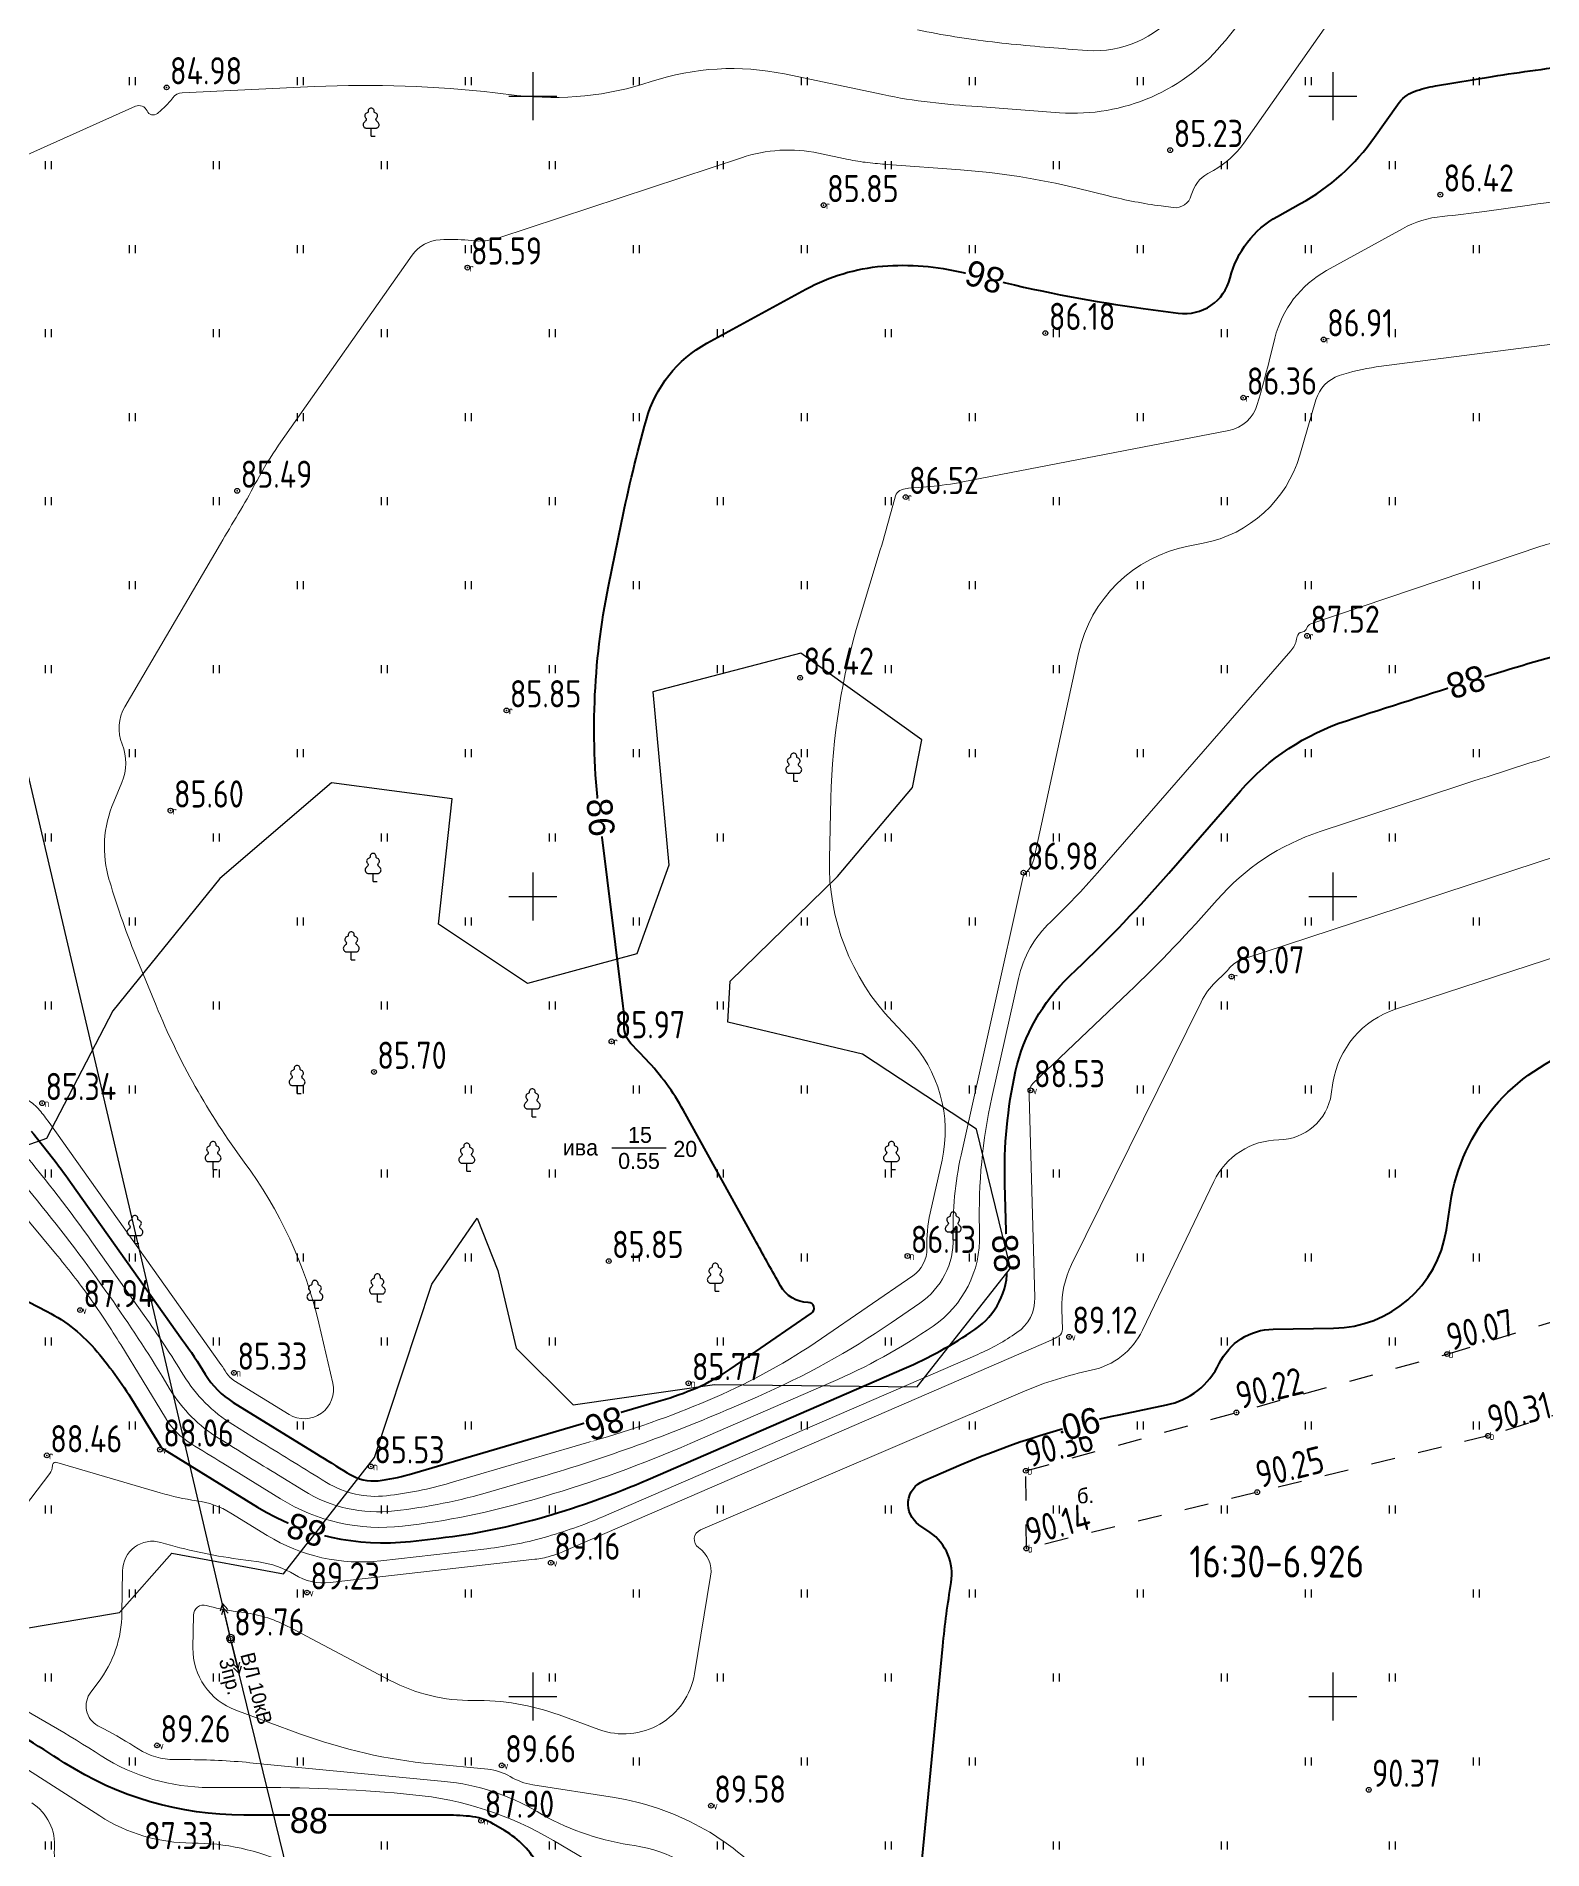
# Model space of a CAD drawing. Header units: metres. Extents: x 2284092 to 2335310, y 454860 to 483236.
# Drawn here: x 2284719 to 2284813.1, y 455290.4 to 455403.7 of the extents above; entities that cross this region are included whole.
import ezdxf
from ezdxf.enums import TextEntityAlignment as Align

# ---------------------------------------------------------------- set-up
doc = ezdxf.new("R2010")
doc.units = ezdxf.units.M
doc.header["$PDMODE"] = 32
doc.header["$PDSIZE"] = 0.3
doc.linetypes.add('ЛИНИЯ_1.5-1.5', pattern=[3, 1.5, -1.5])
doc.linetypes.add('ЛЭП ВН', pattern=[0.002, 0.001, 0.001])
for name, color, linetype in [('0 @ 0.5', 7, 'Continuous'), ('Eg.14_Ограждения', 7, 'Continuous'), ('Eg.14_Ограждения1', 7, 'Continuous'), ('LABELS', 254, 'Continuous'), ('P', 94, 'Continuous'), ('Pr', 7, 'Continuous'), ('T', 7, 'Continuous'), ('КОД', 7, 'Continuous')]:
    doc.layers.add(name, color=color, linetype=linetype)
doc.styles.add('pragmai.shx2', font='pragmai.shx', dxfattribs={"height": 1.6})
doc.styles.get("Standard").update_dxf_attribs({"font": 'eskdu.shx'})
doc.styles.add('БСАМ курсив малоконтрасный (Бм-431)', font='bm431.ttf')
doc.styles.add('Древний курсив (Д-431)', font='d431.ttf')
doc.styles.add('Рубленый (Р-131)', font='p131.ttf')
doc.linetypes.add('КОНТУР', pattern='A,0,-0.5,[133,ltypeshp.shx,S=0.05,R=0,X=-0.5,Y=0],-0.5', length=1)
doc.linetypes.add('ЛИНИЯ_СВЯЗИ', pattern='A,4.5,[133,ltypeshp.shx,S=0.2,R=0,X=-0.2,Y=0],1e-05,[133,ltypeshp.shx,S=0.15,R=0,X=-0.15,Y=0],1e-05,[133,ltypeshp.shx,S=0.1,R=0,X=-0.1,Y=0],1e-05,[133,ltypeshp.shx,S=0.05,R=0,X=-0.05,Y=0],4.5,-2', length=11.00003)

# ---------------------------------------------------------------- blocks, each defined once
blk = doc.blocks.new('ЛЭП ВН')
at = {"color": 0, "linetype": 'Continuous'}
for p, q in [((0, 4.5), (-0.5, 3.63)), ((0, 3.9), (-0.43, 3.15)), ((0, 0.5), (0, 4.5)), ((0, 4.5), (0.5, 3.63)), ((0, 3.9), (0.43, 3.15))]:
    blk.add_line(p, q, dxfattribs=at)
blk = doc.blocks.new('Крест сетки')
at = {"color": 72, "linetype": 'Continuous'}
for p, q in [((0, 3), (0, -3)), ((-3, 0), (3, 0))]:
    blk.add_line(p, q, dxfattribs=at)
blk = doc.blocks.new('Столб ЖБ')
at = {"color": 0, "linetype": 'Continuous', "flags": 128}
blk.add_lwpolyline([(0.5, 0), (0.48, 0.13), (0.43, 0.25), (0.35, 0.35), (0.25, 0.43), (0.13, 0.48), (0, 0.5), (-0.13, 0.48), (-0.25, 0.43), (-0.35, 0.35), (-0.43, 0.25), (-0.48, 0.13), (-0.5, 0), (-0.48, -0.13), (-0.43, -0.25), (-0.35, -0.35), (-0.25, -0.43), (-0.13, -0.48), (0, -0.5), (0.13, -0.48), (0.25, -0.43), (0.35, -0.35), (0.43, -0.25), (0.48, -0.13)], close=True, dxfattribs=at)
at = {"color": 0, "linetype": 'Continuous'}
blk.add_circle((0, 0), 0.05, dxfattribs=at)
blk = doc.blocks.new('Штриховка Луговая растительность')
at = {"color": 3, "linetype": 'Continuous'}
for p, q in [((-0.4, 1), (-0.4, 0)), ((0.4, 0), (0.4, 1))]:
    blk.add_line(p, q, dxfattribs=at)
blk = doc.blocks.new('Дерево Лиственное')
at = {"color": 0, "linetype": 'Continuous'}
for q in [(0, 1), (0.5, 0)]:
    blk.add_line((0, 0), q, dxfattribs=at)
at = {"color": 0, "linetype": 'Continuous', "flags": 128}
blk.add_lwpolyline([(0, 3.5), (-0.07, 3.49), (-0.17, 3.46), (-0.25, 3.41), (-0.31, 3.33), (-0.36, 3.23), (-0.38, 3.15), (-0.38, 3.05), (-0.38, 3), (-0.4, 2.97), (-0.43, 2.94), (-0.49, 2.9), (-0.58, 2.87), (-0.67, 2.81), (-0.74, 2.74), (-0.78, 2.66), (-0.8, 2.56), (-0.79, 2.46), (-0.76, 2.36), (-0.7, 2.28), (-0.64, 2.19), (-0.62, 2.15), (-0.6, 2.11), (-0.6, 2.06), (-0.62, 2.01), (-0.66, 1.92), (-0.73, 1.85), (-0.8, 1.78), (-0.88, 1.71), (-0.94, 1.63), (-0.98, 1.54), (-1, 1.44), (-0.99, 1.34), (-0.96, 1.25), (-0.91, 1.16), (-0.85, 1.09), (-0.77, 1.03), (-0.72, 1.01), (-0.67, 1), (0, 1), (0.67, 1), (0.72, 1.01), (0.77, 1.03), (0.85, 1.09), (0.91, 1.16), (0.96, 1.25), (0.99, 1.34), (1, 1.44), (0.98, 1.54), (0.94, 1.63), (0.88, 1.71), (0.8, 1.78), (0.73, 1.85), (0.66, 1.92), (0.62, 2.01), (0.6, 2.06), (0.6, 2.11), (0.62, 2.15), (0.64, 2.19), (0.7, 2.28), (0.76, 2.36), (0.79, 2.46), (0.8, 2.56), (0.78, 2.66), (0.74, 2.74), (0.67, 2.81), (0.58, 2.87), (0.49, 2.9), (0.43, 2.94), (0.4, 2.97), (0.38, 3), (0.38, 3.05), (0.38, 3.15), (0.36, 3.23), (0.31, 3.33), (0.25, 3.41), (0.17, 3.46), (0.07, 3.49)], close=True, dxfattribs=at)

msp = doc.modelspace()

# ---------------------------------------------------------------- linework, layer by layer
at = {"linetype": 'ЛЭП ВН'}
msp.add_line((2284731.12, 455303.62, 89.76), (2284714.33, 455375.23, 85.23), dxfattribs=at)
at = {"color": 0, "linetype": 'Continuous'}
msp.add_line((2284754.94, 455334.29), (2284758.34, 455334.29), dxfattribs=at)
at = {"linetype": 'ЛИНИЯ_1.5-1.5', "elevation": 92.58}
msp.add_lwpolyline([(2284954.36, 455366.82), (2284957.67, 455362.77), (2284952.64, 455359.23), (2284942.01, 455355.68), (2284904.02, 455346.29), (2284866.51, 455334.74), (2284826.56, 455321.53), (2284809.7, 455316.29), (2284780.85, 455309.25), (2284780.82, 455314.11), (2284807.15, 455321.4), (2284824.85, 455326.86), (2284864.7, 455339.76), (2284902.39, 455351.47), (2284940.43, 455360.53), (2284949.91, 455363.12), (2284954.36, 455366.82)], dxfattribs=at)
at = {"layer": 'Eg.14_Ограждения', "color": 42, "linetype": 'Continuous', "lineweight": 15, "ltscale": 0.5, "flags": 128}
for points, elevation in [([(2284993.12, 455527.16, 0), (2284998.27, 455531.3)], 85), ([(2285181.37, 455628.72, 0), (2285184.82, 455627.52)], 89.5), ([(2284718.12, 455334.03, -0.019293), (2284722.45, 455328.42), (2284725.72, 455323.81, -0.017277), (2284728.18, 455320.08), (2284728.18, 455320.08, 0.117626), (2284731.25, 455317), (2284732.85, 455316.01, 0.000198), (2284736.84, 455313.55), (2284737.11, 455313.38, 0.168058), (2284740.86, 455312.55), (2284740.86, 455312.55, 0.04303), (2284744.83, 455313.35), (2284754.22, 455316.1, 0.03091), (2284761.39, 455318.69), (2284761.39, 455318.69, 0.048083), (2284768.04, 455322.37), (2284773.75, 455326.28, 0.254901), (2284774.63, 455328.01), (2284774.63, 455328.01, -0.062038), (2284774.84, 455330.2), (2284775.58, 455333.51, 0.249999), (2284773.45, 455341.16), (2284772.48, 455342.18, -0.198447), (2284768.54, 455352.37), (2284768.63, 455356.14, -0.067625), (2284770.42, 455367.36), (2284771.72, 455371.65, 0.005526), (2284772.41, 455374.05), (2284772.68, 455375.02, -0.202623), (2284772.95, 455375.36), (2284772.95, 455375.36, -0.104344), (2284773.4, 455375.49), (2284773.48, 455375.5, 0), (2284774.12, 455375.55), (2284774.83, 455375.61, 0.026703), (2284776.87, 455375.9), (2284793.51, 455379.12, 0.281076), (2284795.28, 455380.73), (2284795.28, 455380.73, 0.009847), (2284796.02, 455383.44), (2284796.38, 455384.89, -0.208399), (2284799.61, 455389.1), (2284804.36, 455391.72, -0.10264), (2284806.84, 455392.49), (2284806.84, 455392.49, 0.01118), (2284809.48, 455392.8), (2284812.3, 455393.2, 0.009578), (2284820.54, 455394.52)], 86.5), ([(2284710.22, 455392.67), (2284725.18, 455399.37, -0.421058), (2284725.9, 455399.08), (2284725.9, 455399.08, 0.50947), (2284726.54, 455398.93), (2284727, 455399.34, 0.061631), (2284727.5, 455399.89), (2284727.5, 455399.89, -0.231723), (2284728.09, 455400.21), (2284736.36, 455400.6, -0.04068), (2284747.66, 455400.21), (2284749, 455400.05, 0.109191), (2284757.4, 455400.91), (2284757.4, 455400.91, -0.132157), (2284765.73, 455401.39), (2284771.88, 455400.1, 0.023378), (2284774.83, 455399.62), (2284774.83, 455399.62, 0.00988), (2284777.81, 455399.35), (2284782.93, 455398.97, 0.247168), (2284793.29, 455403.49), (2284796.71, 455407.77, -0.002306)], 85), ([(2284800.84, 455406.19), (2284794.44, 455397.07, -0.114088), (2284792.54, 455395.36), (2284792.2, 455395.17, 0.2084), (2284791.16, 455393.82), (2284791.16, 455393.82, -0.382046), (2284790.02, 455393.04), (2284789.28, 455393.14, -0.026971), (2284785.99, 455393.77), (2284784.02, 455394.25, 0.042024), (2284776.73, 455395.4), (2284772.17, 455395.74, -0.00988), (2284770.94, 455395.85), (2284770.94, 455395.85, -0.023378), (2284769.71, 455396.05), (2284767.87, 455396.44, 0.132157), (2284763.04, 455396.16), (2284747.89, 455391.15, -0.109191), (2284746.19, 455390.98), (2284746.19, 455390.98, 0.040681), (2284744.44, 455391.04), (2284744.21, 455391.03, 0.231726), (2284742.47, 455390.07), (2284734.12, 455378.19, 0.031252), (2284732.77, 455375.98), (2284732.66, 455375.79, -0.013575), (2284731.6, 455373.91), (2284731.6, 455373.91, 0.002877), (2284730.49, 455372.04), (2284724.5, 455361.84, 0.233779), (2284724.34, 455359.51), (2284724.34, 455359.51, -0.200349), (2284724.32, 455357.11), (2284723.81, 455355.91, 0.175213), (2284723.53, 455351.02), (2284723.55, 455350.97, 0.024747), (2284725.32, 455345.95), (2284726.46, 455343.18, 0.061777), (2284731.97, 455333.4), (2284731.97, 455333.4, -0.102076), (2284736.63, 455323.34), (2284737.5, 455319.59, -0.6674), (2284734.77, 455317.63), (2284731.32, 455319.76, -0.117627), (2284730.87, 455320.21), (2284730.87, 455320.21, 0.017278), (2284730.51, 455320.75), (2284719.77, 455335.87, 0.019295), (2284719.17, 455336.65), (2284719.17, 455336.65, 0.090276), (2284718.42, 455337.28)], 85.5), ([(2284774.05, 455404.15, 0.023378), (2284778.73, 455403.39), (2284778.73, 455403.39, 0.00988), (2284783.46, 455402.95), (2284784.66, 455402.86, 0.247168), (2284790.27, 455405.31)], 84.5), ([(2284718.46, 455331.69, -0.019294), (2284723.01, 455325.78), (2284723.33, 455325.33, -0.017276), (2284726.84, 455320.02), (2284727.35, 455319.17, 0.117625), (2284730.37, 455316.14), (2284730.37, 455316.14, 0.000198), (2284734.11, 455313.83), (2284735.67, 455312.87, 0.168058), (2284741.36, 455311.6), (2284741.36, 455311.6, 0.04303), (2284747.39, 455312.81), (2284750.52, 455313.73, 0.030911), (2284762.45, 455318.05), (2284764.05, 455318.74, 0.048083), (2284772.4, 455323.35), (2284774.2, 455324.59, 0.254901), (2284776.28, 455328.67), (2284776.28, 455328.67, -0.062037), (2284776.77, 455333.82), (2284780.65, 455351.25, -0.148836), (2284780.72, 455351.37), (2284780.72, 455351.37, 0.023404), (2284780.82, 455351.48), (2284781.01, 455351.69, 0.1264), (2284781.31, 455352.3), (2284784.11, 455365.18, -0.300035), (2284790.97, 455371.88), (2284791.91, 455372.07, 0.281076), (2284797.94, 455377.57), (2284798.95, 455381.02, -0.245231), (2284800.41, 455382.54), (2284800.41, 455382.54, -0.049042), (2284802.72, 455383.08), (2284816.63, 455384.88, 0.046789)], 87), ([(2284713.54, 455335.65), (2284720.18, 455327.68, -0.019294), (2284722.32, 455324.91), (2284722.32, 455324.91, -0.017276), (2284724.25, 455321.99), (2284727.04, 455317.41, 0.117625), (2284728.64, 455315.81), (2284728.64, 455315.81, 0.000199), (2284730.63, 455314.58), (2284734.24, 455312.35, 0.168058), (2284741.87, 455310.65), (2284741.87, 455310.65, 0.04303), (2284749.94, 455312.28), (2284750.66, 455312.49, 0.030911), (2284759.84, 455315.81), (2284768.64, 455319.62, 0.048083), (2284775.02, 455323.15), (2284775.02, 455323.15, 0.254901), (2284777.93, 455328.88), (2284777.92, 455329.32, -0.062038), (2284778.7, 455337.44), (2284780.35, 455344.86, -0.148834), (2284782.36, 455348.4), (2284782.36, 455348.4, 0.023399), (2284785.29, 455351.47), (2284797.38, 455365.34, 0.126406), (2284797.74, 455366.07), (2284797.78, 455366.23, -0.300038), (2284798.07, 455366.52), (2284798.12, 455366.53, 0.281068), (2284798.38, 455366.77), (2284798.38, 455366.77, -0.245225), (2284798.63, 455367.03), (2284813, 455371.88, -0.049042), (2284814.4, 455372.2)], 87.5), ([(2284714.33, 455306.74), (2284719.81, 455313.93, 0.161015), (2284719.98, 455314.43), (2284719.98, 455314.43, -0.497107), (2284720.25, 455314.63), (2284726.72, 455312.73, 0.037844), (2284728.99, 455312.24), (2284728.99, 455312.24, -0.10475), (2284731.13, 455311.47), (2284733.41, 455310.07, 0.168058), (2284740.5, 455308.48), (2284747.13, 455309.24, 0.04303), (2284750.95, 455310.01), (2284750.95, 455310.01, 0.030911), (2284754.61, 455311.33), (2284777.81, 455321.38, 0.048083), (2284780.26, 455322.74), (2284780.26, 455322.74, 0.254901), (2284781.38, 455324.93), (2284781.02, 455337.53, -0.062031), (2284781.06, 455337.95), (2284781.06, 455337.95, -0.14884), (2284781.26, 455338.31), (2284787.23, 455343.99, 0.023399), (2284792.77, 455349.78), (2284792.77, 455349.78, -0.134855), (2284799.21, 455354.05), (2284807.87, 455356.9, -0.005056), (2284815, 455359.17)], 88.5), ([(2284762.02, 455287.59, 0.173899), (2284756.35, 455290.69), (2284756.04, 455290.74, -0.094844), (2284750.27, 455292.81), (2284750.27, 455292.81, 0.110011), (2284744.48, 455294.7), (2284732.33, 455295.87, 0.024062), (2284728.37, 455296.06), (2284727.63, 455296.06, -0.143595), (2284725.34, 455296.73), (2284725.34, 455296.73, 0.01946), (2284723.19, 455297.99), (2284722.83, 455298.18, -0.461394), (2284722.38, 455300.28), (2284722.84, 455300.88, 0.161013), (2284724.33, 455305.21), (2284724.36, 455307.85, -0.497104), (2284726.76, 455309.63), (2284726.76, 455309.63, 0.037844), (2284731.59, 455308.59), (2284732.89, 455308.41, -0.104749), (2284735.11, 455307.62), (2284735.11, 455307.62, 0.168058), (2284737.34, 455307.12), (2284750.14, 455308.58, 0.043031), (2284751.09, 455308.77), (2284751.09, 455308.77, 0.03091), (2284752, 455309.1), (2284782.4, 455322.27, 0.048087), (2284782.88, 455322.53), (2284782.88, 455322.53, 0.254896), (2284783.1, 455322.96), (2284783.06, 455324.18, -0.122241), (2284783.68, 455327), (2284791.77, 455343.4, -0.088297), (2284792.69, 455344.66), (2284792.92, 455344.88, 0.0234), (2284793.57, 455345.55), (2284793.57, 455345.55, -0.134857), (2284794.32, 455346.05), (2284816.9, 455353.48, -0.005056)], 89), ([(2284764.87, 455288.35, 0.173899), (2284755.1, 455293.69), (2284750, 455294.49, -0.094843), (2284748.6, 455295), (2284748.6, 455295, 0.11001), (2284747.19, 455295.46), (2284743.71, 455295.79, -0.064038), (2284735.49, 455297.66), (2284731.45, 455299.15, -0.317904), (2284728.76, 455303.04), (2284728.79, 455305.08, -0.497104), (2284729.62, 455305.69), (2284729.62, 455305.69, 0.037843), (2284731.28, 455305.34), (2284731.96, 455305.25, -0.088075), (2284734.83, 455304.32), (2284741.09, 455301.01, 0.126111), (2284746.29, 455299.76), (2284746.29, 455299.76, -0.091629), (2284751.65, 455298.85), (2284754.14, 455297.94, 0.469991), (2284760.11, 455301.42), (2284761.12, 455307.53, 0.289795), (2284760.36, 455309.31), (2284760.36, 455309.31, -0.58944), (2284760.48, 455310.41), (2284780.62, 455319.04, -0.050151), (2284784.91, 455320.39), (2284784.91, 455320.39, 0.233905), (2284788.1, 455322.89), (2284792.56, 455332.18, -0.28442), (2284796.63, 455334.79), (2284796.63, 455334.79, 0.366224), (2284799.91, 455337.64), (2284800.01, 455338.34, -0.28309), (2284803.93, 455342.95), (2284820.57, 455348.39, -0.033682)], 89.5), ([(2284755.84, 455288.32), (2284751.29, 455291.01, 0.110011), (2284742.51, 455293.87), (2284742.51, 455293.87, 0.024063), (2284733.07, 455294.32), (2284729.78, 455294.32, -0.143595), (2284723.03, 455296.3), (2284723.03, 455296.3, 0.019459), (2284716.71, 455300.01)], 88.5), ([(2284734.69, 455289.54, 0.108523), (2284728.71, 455290.85), (2284728.71, 455290.85, -0.143595), (2284722.94, 455292.54), (2284718.42, 455295.45, 0.01946)], 87.5), ([(2284721.71, 455287.93, -0.335557), (2284720.11, 455290.47), (2284720.11, 455290.47, 0.278923), (2284718.69, 455293.36)], 87)]:
    msp.add_lwpolyline(points, format="xyb", dxfattribs=dict(at, elevation=elevation))
at = {"layer": 'Eg.14_Ограждения', "color": 42, "linetype": 'Continuous', "lineweight": 40, "ltscale": 0.5, "flags": 128}
for points, elevation in [([(2285149.03, 455344.01, 0), (2285143.48, 455347.36)], 92), ([(2285173.89, 455628.54, 0), (2285177.8, 455627.17)], 90), ([(2284718.65, 455335.34, -0.019293), (2284721.11, 455332.14), (2284728.12, 455322.28, -0.017276), (2284729.53, 455320.15), (2284729.53, 455320.15, 0.117624), (2284731.28, 455318.38), (2284736.48, 455315.17, 0.000198), (2284738.41, 455313.98), (2284738.54, 455313.9, 0.168059), (2284740.35, 455313.49), (2284740.35, 455313.49, 0.04303), (2284742.27, 455313.88), (2284758.01, 455318.5, 0.03091), (2284760.25, 455319.3), (2284760.25, 455319.3, 0.048083), (2284762.33, 455320.45), (2284767.43, 455323.95, 0.732854), (2284767.22, 455324.63), (2284767.22, 455324.63, -0.270012), (2284765.48, 455325.67), (2284765.29, 455326.01, -0.000001), (2284763.78, 455328.74), (2284759.43, 455336.62, 0.063979), (2284757.08, 455339.81), (2284756.14, 455340.8, -0.198446), (2284755.72, 455341.89), (2284755.72, 455341.89, 0.036989), (2284755.66, 455343.14), (2284754.19, 455354.86, -0.081725), (2284754.74, 455369.39), (2284755.55, 455373.36, -0.017428), (2284757.1, 455379.79), (2284757.1, 455379.79, -0.202623), (2284760.89, 455384.56), (2284767.07, 455387.94, -0.104343), (2284771.87, 455389.38), (2284771.87, 455389.38, -0.081527), (2284776.9, 455388.98), (2284778.97, 455388.48, 0.026971), (2284788.16, 455386.74), (2284790.34, 455386.44, 0.382046), (2284793.59, 455388.65), (2284793.59, 455388.65, -0.2084), (2284796.54, 455392.49), (2284797.99, 455393.29, 0.114088), (2284802.61, 455397.44), (2284804.04, 455399.47, -0.151398), (2284805.09, 455400.29), (2284805.09, 455400.29, -0.048897), (2284806.43, 455400.64), (2284809.98, 455401.23, -0.014227), (2284815.39, 455401.96)], 86), ([(2284713.15, 455327.41), (2284719.65, 455324.06, -0.100231), (2284722.78, 455321.55), (2284722.78, 455321.55, -0.036539), (2284725.16, 455318.23), (2284726.74, 455315.65, 0.117626), (2284726.92, 455315.47), (2284726.92, 455315.47, 0.000197), (2284727.14, 455315.33), (2284732.8, 455311.84, 0.168058), (2284742.37, 455309.7), (2284744.13, 455309.9, 0.04303), (2284750.8, 455311.25), (2284750.8, 455311.25, 0.030911), (2284757.22, 455313.57), (2284773.22, 455320.5, 0.048083), (2284777.64, 455322.94), (2284777.64, 455322.94, 0.254901), (2284779.66, 455326.91), (2284779.51, 455332.02, -0.062038), (2284780.18, 455339.07), (2284780.18, 455339.07, -0.148834), (2284783.54, 455345.01), (2284783.99, 455345.43, 0.023399), (2284789.76, 455351.46), (2284794.23, 455356.59, -0.134855), (2284800.85, 455360.98), (2284800.85, 455360.98, -0.005056), (2284808.7, 455363.48), (2284810.71, 455364.1, -0.030004), (2284822.79, 455367.02)], 88), ([(2284773.71, 455283.4), (2284775.63, 455303.15, -0.01677), (2284776.15, 455307.13), (2284776.15, 455307.13, 0.289795), (2284774.83, 455310.26), (2284774.14, 455310.74, -0.58944), (2284774.42, 455313.48), (2284776.78, 455314.5, -0.050151), (2284786.75, 455317.63), (2284789.6, 455318.22, 0.233906), (2284792.91, 455320.81), (2284792.91, 455320.81, -0.28442), (2284796.27, 455322.96), (2284800.05, 455323.02, 0.366223), (2284807.1, 455329.16), (2284807.35, 455330.83, -0.28309), (2284815.59, 455340.55)], 90), ([(2284750.37, 455289.42, 0.134437), (2284748.23, 455291.63), (2284747.55, 455292.03, 0.110013), (2284746.05, 455292.52), (2284746.05, 455292.52, 0.024062), (2284744.44, 455292.59), (2284731.94, 455292.59, -0.143596), (2284720.72, 455295.87), (2284720.72, 455295.87, 0.01946), (2284710.23, 455302.04)], 88)]:
    msp.add_lwpolyline(points, format="xyb", dxfattribs=dict(at, elevation=elevation))
at = {"layer": 'P'}
for p in [(2284768.18, 455393.19, 85.85), (2284745.92, 455389.29, 85.59), (2284799.43, 455384.8, 86.91), (2284794.41, 455381.16, 86.36), (2284773.31, 455374.95, 86.52), (2284798.4, 455366.28, 87.52), (2284748.36, 455361.62, 85.85), (2284727.36, 455355.36, 85.6), (2284780.67, 455351.48, 86.98), (2284793.67, 455344.99, 89.07), (2284754.92, 455340.94, 85.97), (2284719.34, 455337.08, 85.34), (2284781.11, 455337.88, 88.53), (2284773.42, 455327.53, 86.13), (2284721.71, 455324.15, 87.94), (2284783.52, 455322.48, 89.12), (2284807.15, 455321.4, 90.07), (2284731.33, 455320.23, 85.33), (2284759.73, 455319.58, 85.77), (2284809.7, 455316.29, 90.31), (2284719.63, 455315.07, 88.46), (2284726.7, 455315.43, 88.06), (2284739.88, 455314.38, 85.53), (2284780.82, 455314.11, 90.36), (2284780.85, 455309.25, 90.14), (2284751.13, 455308.36, 89.17), (2284735.89, 455306.5, 89.23), (2284731.12, 455303.62, 89.76), (2284726.52, 455296.95, 89.26), (2284748.06, 455295.7, 89.66), (2284761.14, 455293.18, 89.58), (2284746.78, 455292.24, 87.9)]:
    msp.add_point(p, dxfattribs=at)
at = {"layer": 'Pr'}
for p in [(2284727.12, 455400.55, 84.98), (2284789.84, 455396.63, 85.23), (2284806.72, 455393.85, 86.42), (2284782.04, 455385.2, 86.18), (2284731.53, 455375.34, 85.49), (2284766.71, 455363.66, 86.42), (2284740.08, 455339.03, 85.7), (2284754.75, 455327.21, 85.86), (2284793.98, 455317.75, 90.22), (2284795.28, 455312.77, 90.25), (2284802.25, 455294.17, 90.36)]:
    msp.add_point(p, dxfattribs=at)

# ---------------------------------------------------------------- block references
at = {"layer": '0 @ 0.5', "linetype": 'Continuous', "xscale": 0.5, "yscale": 0.5, "zscale": 0.5}
for p in [(2284724.97, 455400.69), (2284735.47, 455400.69), (2284745.97, 455400.69), (2284756.47, 455400.69), (2284766.97, 455400.69), (2284777.47, 455400.69), (2284787.97, 455400.69), (2284798.47, 455400.69), (2284808.97, 455400.69), (2284719.72, 455395.44), (2284730.22, 455395.44), (2284740.72, 455395.44), (2284751.22, 455395.44), (2284761.72, 455395.44), (2284772.22, 455395.44), (2284782.72, 455395.44), (2284793.22, 455395.44), (2284803.72, 455395.44), (2284724.97, 455390.19), (2284735.47, 455390.19), (2284745.97, 455390.19), (2284756.47, 455390.19), (2284766.97, 455390.19), (2284787.97, 455390.19), (2284798.47, 455390.19), (2284808.97, 455390.19), (2284719.72, 455384.94), (2284730.22, 455384.94), (2284740.72, 455384.94), (2284751.22, 455384.94), (2284761.72, 455384.94), (2284772.22, 455384.94), (2284782.72, 455384.94), (2284793.22, 455384.94), (2284803.72, 455384.94), (2284724.97, 455379.69), (2284735.47, 455379.69), (2284745.97, 455379.69), (2284756.47, 455379.69), (2284766.97, 455379.69), (2284777.47, 455379.69), (2284787.97, 455379.69), (2284798.47, 455379.69), (2284808.97, 455379.69), (2284719.72, 455374.44), (2284730.22, 455374.44), (2284740.72, 455374.44), (2284751.22, 455374.44), (2284761.72, 455374.44), (2284772.22, 455374.44), (2284782.72, 455374.44), (2284793.22, 455374.44), (2284803.72, 455374.44), (2284724.97, 455369.19), (2284735.47, 455369.19), (2284745.97, 455369.19), (2284756.47, 455369.19), (2284766.97, 455369.19), (2284777.47, 455369.19), (2284787.97, 455369.19), (2284798.47, 455369.19), (2284808.97, 455369.19), (2284719.72, 455363.94), (2284730.22, 455363.94), (2284740.72, 455363.94), (2284751.22, 455363.94), (2284761.72, 455363.94), (2284772.22, 455363.94), (2284782.72, 455363.94), (2284793.22, 455363.94), (2284803.72, 455363.94), (2284724.97, 455358.69), (2284735.47, 455358.69), (2284745.97, 455358.69), (2284756.47, 455358.69), (2284766.97, 455358.69), (2284777.47, 455358.69), (2284787.97, 455358.69), (2284798.47, 455358.69), (2284808.97, 455358.69), (2284719.72, 455353.44), (2284730.22, 455353.44), (2284740.72, 455353.44), (2284751.22, 455353.44), (2284761.72, 455353.44), (2284772.22, 455353.44), (2284782.72, 455353.44), (2284793.22, 455353.44), (2284803.72, 455353.44), (2284724.97, 455348.19), (2284735.47, 455348.19), (2284745.97, 455348.19), (2284756.47, 455348.19), (2284766.97, 455348.19), (2284777.47, 455348.19), (2284787.97, 455348.19), (2284798.47, 455348.19), (2284808.97, 455348.19), (2284719.72, 455342.94), (2284730.22, 455342.94), (2284740.72, 455342.94), (2284751.22, 455342.94), (2284761.72, 455342.94), (2284772.22, 455342.94), (2284782.72, 455342.94), (2284793.22, 455342.94), (2284803.72, 455342.94), (2284724.97, 455337.69), (2284735.47, 455337.69), (2284745.97, 455337.69), (2284756.47, 455337.69), (2284766.97, 455337.69), (2284777.47, 455337.69), (2284787.97, 455337.69), (2284798.47, 455337.69), (2284808.97, 455337.69), (2284719.72, 455332.44), (2284730.22, 455332.44), (2284740.72, 455332.44), (2284751.22, 455332.44), (2284761.72, 455332.44), (2284772.22, 455332.44), (2284782.72, 455332.44), (2284793.22, 455332.44), (2284803.72, 455332.44), (2284724.97, 455327.19), (2284735.47, 455327.19), (2284745.97, 455327.19), (2284756.47, 455327.19), (2284766.97, 455327.19), (2284777.47, 455327.19), (2284787.97, 455327.19), (2284798.47, 455327.19), (2284808.97, 455327.19), (2284719.72, 455321.94), (2284730.22, 455321.94), (2284740.72, 455321.94), (2284751.22, 455321.94), (2284761.72, 455321.94), (2284772.22, 455321.94), (2284782.72, 455321.94), (2284793.22, 455321.94), (2284803.72, 455321.94), (2284724.97, 455316.69), (2284735.47, 455316.69), (2284745.97, 455316.69), (2284766.97, 455316.69), (2284777.47, 455316.69), (2284787.97, 455316.69), (2284798.47, 455316.69), (2284808.97, 455316.69), (2284719.72, 455311.44), (2284730.22, 455311.44), (2284740.72, 455311.44), (2284751.22, 455311.44), (2284761.72, 455311.44), (2284772.22, 455311.44), (2284782.72, 455311.44), (2284793.22, 455311.44), (2284803.72, 455311.44), (2284724.97, 455306.19), (2284735.47, 455306.19), (2284745.97, 455306.19), (2284756.47, 455306.19), (2284766.97, 455306.19), (2284777.47, 455306.19), (2284787.97, 455306.19), (2284798.47, 455306.19), (2284808.97, 455306.19), (2284719.72, 455300.94), (2284730.22, 455300.94), (2284740.72, 455300.94), (2284751.22, 455300.94), (2284761.72, 455300.94), (2284772.22, 455300.94), (2284782.72, 455300.94), (2284793.22, 455300.94), (2284803.72, 455300.94), (2284724.97, 455295.69), (2284735.47, 455295.69), (2284745.97, 455295.69), (2284756.47, 455295.69), (2284766.97, 455295.69), (2284777.47, 455295.69), (2284787.97, 455295.69), (2284798.47, 455295.69), (2284808.97, 455295.69), (2284719.72, 455290.44), (2284730.22, 455290.44), (2284740.72, 455290.44), (2284751.22, 455290.44), (2284761.72, 455290.44), (2284772.22, 455290.44), (2284782.72, 455290.44), (2284793.22, 455290.44), (2284803.72, 455290.44)]:
    msp.add_blockref('Штриховка Луговая растительность', p, dxfattribs=at)
at = {"layer": '0 @ 0.5', "linetype": 'ЛИНИЯ_1.5-1.5', "xscale": 0.5, "yscale": 0.5, "zscale": 0.5}
for name, p in [('Крест сетки', (2284750, 455400)), ('Крест сетки', (2284800, 455400)), ('Дерево Лиственное', (2284739.9, 455397.51)), ('Дерево Лиственное', (2284766.31, 455357.2)), ('Дерево Лиственное', (2284740.02, 455350.94)), ('Крест сетки', (2284750, 455350)), ('Крест сетки', (2284800, 455350)), ('Дерево Лиственное', (2284738.66, 455346.04)), ('Дерево Лиственное', (2284735.27, 455337.69)), ('Дерево Лиственное', (2284749.97, 455336.23)), ('Дерево Лиственное', (2284730.02, 455332.94)), ('Дерево Лиственное', (2284745.88, 455332.83)), ('Дерево Лиственное', (2284772.42, 455332.94)), ('Дерево Лиственное', (2284725.14, 455328.31, 85.5)), ('Дерево Лиственное', (2284776.28, 455328.53, 87)), ('Дерево Лиственное', (2284761.41, 455325.34)), ('Дерево Лиственное', (2284736.39, 455324.26, 85.5)), ('Дерево Лиственное', (2284740.29, 455324.66)), ('Столб ЖБ', (2284731.12, 455303.62, 89.76)), ('Крест сетки', (2284750, 455300)), ('Крест сетки', (2284800, 455300))]:
    msp.add_blockref(name, p, dxfattribs=at)
for rotation in [13.19640565668788, 193.7442476788981]:
    msp.add_blockref('ЛЭП ВН', (2284731.12, 455303.62, 89.76), dxfattribs=dict(at, rotation=rotation))

# ---------------------------------------------------------------- texts
at = {"color": 0, "linetype": 'Continuous'}
for s, style, p in [('15', 'Древний курсив (Д-431)', (2284755.96, 455334.6)), ('ива', 'БСАМ курсив малоконтрасный (Бм-431)', (2284751.88, 455333.81)), ('0.55', 'Древний курсив (Д-431)', (2284755.34, 455332.97)), ('20', 'Древний курсив (Д-431)', (2284758.79, 455333.72))]:
    msp.add_text(s, height=1, dxfattribs=dict(at, style=style)).set_placement(p)
at = {"linetype": 'ЛИНИЯ_СВЯЗИ'}
for s, height, rotation, style, p in [('б.', 0.943, 1.2725, 'БСАМ курсив малоконтрасный (Бм-431)', (2284784.02, 455312.07)), ('3пр.', 0.9, 284.5381, 'Рубленый (Р-131)', (2284730.38, 455302.28, 89.75)), ('ВЛ 10кВ', 0.9, 284.5381, 'Рубленый (Р-131)', (2284731.72, 455302.62, 89.75))]:
    msp.add_text(s, height=height, rotation=rotation, dxfattribs=dict(at, style=style)).set_placement(p)
at = {"layer": 'LABELS', "color": 0}
msp.add_text('16:30-6.926', height=2, dxfattribs=at).set_placement((2284796.5, 455308.44), align=Align.MIDDLE_CENTER)
at = {"layer": 'T'}
for s, p in [('84.98', (2284727.33, 455400.74, 84.98)), ('85.23', (2284790.06, 455396.82, 85.23)), ('85.85', (2284768.4, 455393.38, 85.85)), ('86.42', (2284806.93, 455394.04, 86.42)), ('85.59', (2284746.14, 455389.48, 85.59)), ('86.18', (2284782.26, 455385.39, 86.18)), ('86.91', (2284799.65, 455384.99, 86.91)), ('86.36', (2284794.63, 455381.35, 86.36)), ('85.49', (2284731.75, 455375.53, 85.49)), ('86.52', (2284773.52, 455375.14, 86.52)), ('87.52', (2284798.61, 455366.47, 87.52)), ('86.42', (2284766.93, 455363.85, 86.42)), ('85.85', (2284748.57, 455361.81, 85.85)), ('85.60', (2284727.58, 455355.55, 85.6)), ('86.98', (2284780.88, 455351.67, 86.98)), ('89.07', (2284793.89, 455345.18, 89.07)), ('85.97', (2284755.13, 455341.13, 85.97)), ('85.70', (2284740.29, 455339.22, 85.7)), ('88.53', (2284781.33, 455338.07, 88.53)), ('85.34', (2284719.55, 455337.27, 85.34)), ('86.13', (2284773.63, 455327.72, 86.13)), ('85.85', (2284754.96, 455327.4, 85.86)), ('87.94', (2284721.92, 455324.33, 87.94)), ('89.12', (2284783.73, 455322.67, 89.12)), ('85.33', (2284731.55, 455320.42, 85.33)), ('85.77', (2284759.95, 455319.77, 85.77)), ('88.46', (2284719.85, 455315.26, 88.46)), ('88.06', (2284726.91, 455315.62, 88.06)), ('85.53', (2284740.1, 455314.57, 85.53)), ('89.16', (2284751.35, 455308.55, 89.17)), ('89.23', (2284736.11, 455306.69, 89.23)), ('89.76', (2284731.34, 455303.81, 89.76)), ('89.26', (2284726.74, 455297.14, 89.26)), ('89.66', (2284748.28, 455295.89, 89.66)), ('90.37', (2284802.46, 455294.36, 90.36)), ('87.90', (2284747, 455292.43, 87.9)), ('89.58', (2284761.35, 455293.37, 89.58)), ('87.33', (2284725.71, 455290.46, 87.33))]:
    msp.add_text(s, height=1.7, dxfattribs=at).set_placement(p)
for s, rotation, p in [('90.07', 14.0236, (2284807.36, 455321.59, 90.07)), ('90.22', 14.0236, (2284794.2, 455317.94, 90.22)), ('90.31', 14.0236, (2284809.92, 455316.48, 90.31)), ('90.36', 15, (2284781.04, 455314.3, 90.36)), ('90.25', 14.0236, (2284795.44, 455313.01, 90.25)), ('90.14', 15, (2284781.07, 455309.44, 90.14))]:
    msp.add_text(s, height=1.7, rotation=rotation, dxfattribs=at).set_placement(p)
at = {"layer": 'КОД'}
for s, p in [('r', (2284768.33, 455392.94, 85.85)), ('r', (2284768.33, 455392.94, 85.85)), ('r', (2284746.07, 455389.04, 85.59)), ('r', (2284746.07, 455389.04, 85.59)), ('r', (2284799.58, 455384.55, 86.91)), ('r', (2284799.58, 455384.55, 86.91)), ('r', (2284794.56, 455380.91, 86.36)), ('r', (2284794.56, 455380.91, 86.36)), ('r', (2284773.46, 455374.7, 86.52)), ('r', (2284773.46, 455374.7, 86.52)), ('r', (2284798.55, 455366.03, 87.52)), ('r', (2284798.55, 455366.03, 87.52)), ('r', (2284748.51, 455361.37, 85.85)), ('r', (2284748.51, 455361.37, 85.85)), ('r', (2284727.51, 455355.11, 85.6)), ('r', (2284727.51, 455355.11, 85.6)), ('n', (2284780.81, 455351.23, 86.98)), ('n', (2284780.81, 455351.23, 86.98)), ('r', (2284793.82, 455344.74, 89.07)), ('r', (2284793.82, 455344.74, 89.07)), ('r', (2284755.07, 455340.69, 85.97)), ('r', (2284755.07, 455340.69, 85.97)), ('n', (2284719.49, 455336.83, 85.34)), ('n', (2284719.49, 455336.83, 85.34)), ('v', (2284781.26, 455337.63, 88.53)), ('v', (2284781.26, 455337.63, 88.53)), ('n', (2284773.57, 455327.28, 86.13)), ('n', (2284773.57, 455327.28, 86.13)), ('v', (2284721.86, 455323.9, 87.94)), ('v', (2284721.86, 455323.9, 87.94)), ('v', (2284783.67, 455322.23, 89.12)), ('v', (2284783.67, 455322.23, 89.12)), ('b', (2284807.25, 455321.15, 90.07)), ('b', (2284807.25, 455321.15, 90.07)), ('n', (2284731.48, 455319.98, 85.33)), ('n', (2284731.48, 455319.98, 85.33)), ('n', (2284759.88, 455319.33, 85.77)), ('n', (2284759.88, 455319.33, 85.77)), ('b', (2284809.8, 455316.04, 90.31)), ('b', (2284809.8, 455316.04, 90.31)), ('r', (2284719.78, 455314.82, 88.46)), ('r', (2284719.78, 455314.82, 88.46)), ('v', (2284726.85, 455315.18, 88.06)), ('v', (2284726.85, 455315.18, 88.06)), ('n', (2284740.03, 455314.13, 85.53)), ('n', (2284740.03, 455314.13, 85.53)), ('b', (2284780.92, 455313.86, 90.36)), ('b', (2284780.92, 455313.86, 90.36)), ('b', (2284780.95, 455309, 90.14)), ('b', (2284780.95, 455309, 90.14)), ('v', (2284751.28, 455308.11, 89.16)), ('v', (2284751.28, 455308.11, 89.16)), ('v', (2284736.04, 455306.25, 89.23)), ('v', (2284736.04, 455306.25, 89.23)), ('l', (2284731.27, 455303.37, 89.76)), ('l', (2284731.27, 455303.37, 89.76)), ('v', (2284726.67, 455296.7, 89.26)), ('v', (2284726.67, 455296.7, 89.26)), ('v', (2284748.21, 455295.45, 89.66)), ('v', (2284748.21, 455295.45, 89.66)), ('v', (2284761.29, 455292.94, 89.58)), ('v', (2284761.29, 455292.94, 89.58)), ('n', (2284746.93, 455291.99, 87.9)), ('n', (2284746.93, 455291.99, 87.9))]:
    msp.add_text(s, height=0.5, dxfattribs=at).set_placement(p)

# ---------------------------------------------------------------- next in the draw order: texts
at = {"layer": 'Eg.14_Ограждения1', "color": 42, "char_height": 1.6, "attachment_point": 5, "style": 'pragmai.shx2', "bg_fill": 3, "box_fill_scale": 1, "bg_fill_color": 1, "bg_fill_transparency": 0}
for s, insert, rotation in [('86', (2284778.25, 455388.72), 162.9866), ('88', (2284808.33, 455363.41), 196.9371), ('86', (2284754.24, 455354.94), 275.5199), ('88', (2284779.57, 455327.7), 275.2783), ('86', (2284754.48, 455317.08), 199.0939), ('90', (2284784.25, 455317.07), 195.5285), ('88', (2284735.85, 455310.43), 161.0831), ('88', (2284736.01, 455292.25), 358.3988)]:
    msp.add_mtext(s, dxfattribs=dict(at, insert=insert, rotation=rotation))

# ---------------------------------------------------------------- next in the draw order: linework, layer by layer
at = {"linetype": 'ЛЭП ВН'}
msp.add_line((2284744.31, 455249.72, 89.53), (2284731.12, 455303.62, 89.76), dxfattribs=at)
at = {"linetype": 'КОНТУР'}
msp.add_lwpolyline([(2284709.79, 455302.84), (2284724.17, 455305.26), (2284727.45, 455308.96), (2284734.43, 455307.68), (2284740.12, 455314.94), (2284743.69, 455325.76), (2284746.53, 455329.89), (2284747.82, 455326.62), (2284748.96, 455321.78), (2284752.52, 455318.22), (2284761.35, 455319.5), (2284774.02, 455319.36), (2284779.86, 455326.76), (2284777.73, 455335.45), (2284770.6, 455340.14), (2284762.2, 455342.14), (2284762.34, 455344.7), (2284769.04, 455351.25), (2284773.74, 455356.8), (2284774.31, 455359.79), (2284766.76, 455365.2), (2284757.5, 455362.78), (2284758.5, 455351.96), (2284756.5, 455346.41), (2284749.67, 455344.56), (2284744.11, 455348.26), (2284744.97, 455356.09), (2284737.42, 455357.09), (2284730.44, 455351.11), (2284723.75, 455342.85), (2284719.61, 455334.88), (2284710.36, 455331.6)], dxfattribs=at)

# ---------------------------------------------------------------- next in the draw order: block references
at = {"layer": '0 @ 0.5', "linetype": 'Continuous', "xscale": 0.5, "yscale": 0.5, "zscale": 0.5}
for p in [(2284777.47, 455390.19), (2284756.47, 455316.69)]:
    msp.add_blockref('Штриховка Луговая растительность', p, dxfattribs=at)

doc.saveas('drawing.dxf')
